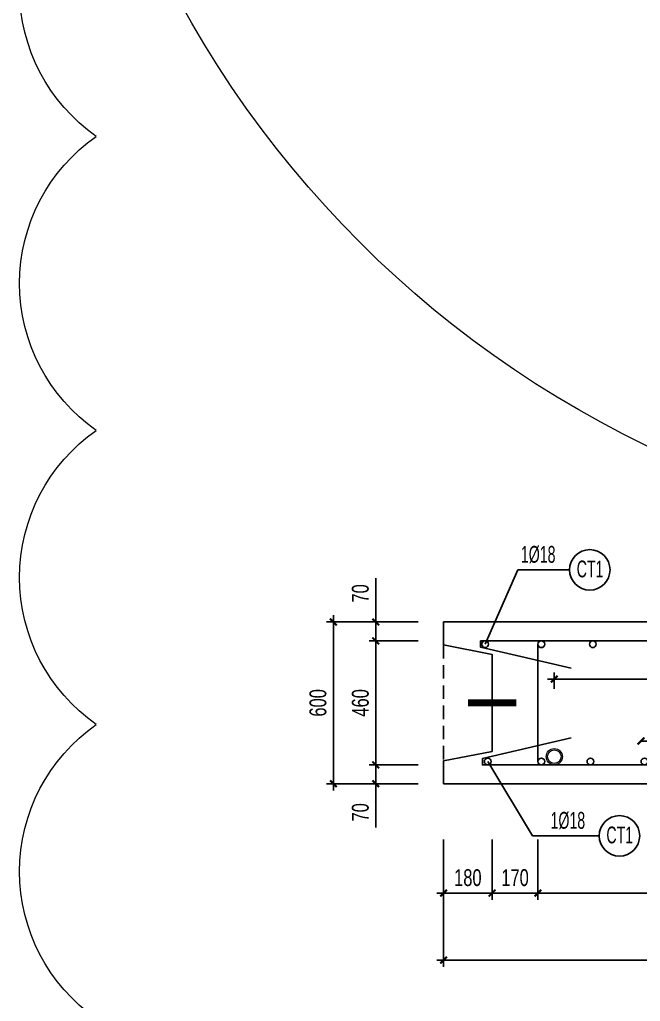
# Model space of a CAD drawing. Header units: millimetres. Extents: x -147841 to 368790, y -162721 to 84261.
# Drawn here: x 249969 to 252270, y -110092 to -106450 of the extents above; entities that cross this region are included whole.
import ezdxf
from ezdxf.enums import TextEntityAlignment as Align

# ---------------------------------------------------------------- set-up
doc = ezdxf.new("R2010")
doc.units = ezdxf.units.MM
doc.header["$LTSCALE"] = 1000
doc.header["$MEASUREMENT"] = 0
doc.header["$PDMODE"] = 1
doc.header["$PDSIZE"] = -10
doc.linetypes.add('DASHED', pattern=[0.75, 0.5, -0.25])
doc.layers.get('0').update_dxf_attribs({"linetype": 'CONTINUOUS', "lineweight": 18})
doc.layers.get('DEFPOINTS').update_dxf_attribs({"color": 5, "linetype": 'CONTINUOUS', "lineweight": 18})
doc.layers.add('0-THAY', color=7, linetype='CONTINUOUS', lineweight=18)
doc.layers.add('ccu11-Dim', color=8, linetype='CONTINUOUS', lineweight=18)
for name, color, linetype in [('ccu11-Khuat', 9, 'DASHED'), ('ccu11-Manh', 8, 'CONTINUOUS'), ('ccu11-Thep', 4, 'CONTINUOUS'), ('ccu11-Thepdai', 6, 'CONTINUOUS'), ('KC-Cotthep', 8, 'CONTINUOUS'), ('KC-Dim', 8, 'CONTINUOUS'), ('KC-Manh', 8, 'CONTINUOUS'), ('KC-Thay', 7, 'CONTINUOUS')]:
    doc.layers.add(name, color=color, linetype=linetype)
doc.styles.add('ARIAL', font='arial.ttf', dxfattribs={"width": 0.7})
doc.styles.add('ccu11-dim', font='vnsimli.shx', dxfattribs={"width": 0.65, "bigfont": 'bigfont.shx'})
doc.dimstyles.new('2.5-25', dxfattribs={"dimscale": 25, "dimtxt": 2.5, "dimasz": 1, "dimexe": 1, "dimexo": 2, "dimgap": 1, "dimtad": 1, "dimdec": 1, "dimrnd": 5, "dimdsep": 46, "dimtxsty": 'ARIAL', "dimblk": 'ARCHTICK', "dimcen": -1, "dimdle": 1, "dimclrd": 256, "dimclre": 256, "dimclrt": 3, "dimadec": 0, "dimazin": 2, "dimtfac": 0.1, "dimtdec": 1, "dimtmove": 0, "dimatfit": 1, "dimldrblk": 'ARCHTICK', "dimfxl": 1, "dimtvp": 0.833333, "dimtfill": 1, "dimtolj": 1, "dimtzin": 12, "dimarcsym": 0})
doc.dimstyles.new('ccu11-100x4', dxfattribs={"dimscale": 100, "dimtxt": 2.5, "dimasz": 1, "dimexe": 1, "dimexo": 2, "dimgap": 1, "dimtad": 1, "dimdec": 0, "dimlfac": 0.25, "dimdsep": 46, "dimtxsty": 'ccu11-dim', "dimblk": 'ARCHTICK', "dimcen": -1, "dimdle": 1, "dimclrd": 256, "dimclre": 256, "dimclrt": 31, "dimadec": 0, "dimazin": 2, "dimtfac": 0.1, "dimtdec": 0, "dimtmove": 0, "dimatfit": 1, "dimldrblk": 'ARCHTICK', "dimfxl": 1, "dimtvp": 0.833333, "dimtolj": 1, "dimtzin": 12, "dimarcsym": 0})

# ---------------------------------------------------------------- blocks, each defined once
blk = doc.blocks.new('_ARCHTICK')
at = {"color": 0, "linetype": 'ByBlock', "const_width": 0.3}
blk.add_lwpolyline([(-0.5, -0.5), (0.5, 0.5)], dxfattribs=at)
blk = doc.blocks.new('*D484')
at = {"layer": 'DEFPOINTS', "color": 0, "linetype": 'ByBlock', "ltscale": 30, "transparency": 16777216}
for p in [(251540.6, -109441.5), (251720.6, -109441.5), (251540.6, -109690.2)]:
    blk.add_point(p, dxfattribs=at)
at = {"layer": 'KC-Dim', "linetype": 'ByBlock', "lineweight": -2, "ltscale": 30, "transparency": 16777216}
for p, q in [((251540.6, -109491.5), (251540.6, -109715.2)), ((251720.6, -109491.5), (251720.6, -109715.2)), ((251745.6, -109690.2), (251515.6, -109690.2))]:
    blk.add_line(p, q, dxfattribs=at)
at = {"layer": 'KC-Dim', "linetype": 'ByBlock', "lineweight": -2, "ltscale": 30, "transparency": 16777216, "xscale": 25, "yscale": 25, "zscale": 25, "rotation": 180}
blk.add_blockref('_ARCHTICK', (251540.6, -109690.2), dxfattribs=at)
at = {"layer": 'KC-Dim', "linetype": 'ByBlock', "lineweight": -2, "ltscale": 30, "transparency": 16777216, "xscale": 25, "yscale": 25, "zscale": 25}
blk.add_blockref('_ARCHTICK', (251720.6, -109690.2), dxfattribs=at)
at = {"layer": 'KC-Dim', "color": 3, "linetype": 'ByBlock', "ltscale": 30, "transparency": 16777216, "insert": (251630.6, -109633.3), "char_height": 62.5, "attachment_point": 5, "style": 'ARIAL', "bg_fill": 3, "box_fill_scale": 1.25, "bg_fill_color": 256, "bg_fill_true_color": 13158600, "bg_fill_transparency": 0}
blk.add_mtext('\\A1;180', dxfattribs=at)
blk = doc.blocks.new('*D485')
at = {"layer": 'DEFPOINTS', "color": 0, "linetype": 'ByBlock', "ltscale": 30, "transparency": 16777216}
for p in [(251720.6, -109441.5), (251890.6, -109441.5), (251890.6, -109690.2)]:
    blk.add_point(p, dxfattribs=at)
at = {"layer": 'KC-Dim', "linetype": 'ByBlock', "lineweight": -2, "ltscale": 30, "transparency": 16777216}
for p, q in [((251720.6, -109491.5), (251720.6, -109715.2)), ((251890.6, -109491.5), (251890.6, -109715.2)), ((251695.6, -109690.2), (251915.6, -109690.2))]:
    blk.add_line(p, q, dxfattribs=at)
at = {"layer": 'KC-Dim', "linetype": 'ByBlock', "lineweight": -2, "ltscale": 30, "transparency": 16777216, "xscale": 25, "yscale": 25, "zscale": 25, "rotation": 180}
blk.add_blockref('_ARCHTICK', (251720.6, -109690.2), dxfattribs=at)
at = {"layer": 'KC-Dim', "linetype": 'ByBlock', "lineweight": -2, "ltscale": 30, "transparency": 16777216, "xscale": 25, "yscale": 25, "zscale": 25}
blk.add_blockref('_ARCHTICK', (251890.6, -109690.2), dxfattribs=at)
at = {"layer": 'KC-Dim', "color": 3, "linetype": 'ByBlock', "ltscale": 30, "transparency": 16777216, "insert": (251805.6, -109633.3), "char_height": 62.5, "attachment_point": 5, "style": 'ARIAL', "bg_fill": 3, "box_fill_scale": 1.25, "bg_fill_color": 256, "bg_fill_true_color": 13158600, "bg_fill_transparency": 0}
blk.add_mtext('\\A1;170', dxfattribs=at)
blk = doc.blocks.new('*D486')
at = {"layer": 'DEFPOINTS', "color": 0, "linetype": 'ByBlock', "ltscale": 30, "transparency": 16777216}
for p in [(251132, -108684.6), (251497, -108684.6), (251497, -109284.6)]:
    blk.add_point(p, dxfattribs=at)
at = {"layer": 'KC-Dim', "linetype": 'ByBlock', "lineweight": -2, "ltscale": 30, "transparency": 16777216}
for p, q in [((251132, -109309.6), (251132, -108659.6)), ((251447, -108684.6), (251107, -108684.6)), ((251447, -109284.6), (251107, -109284.6))]:
    blk.add_line(p, q, dxfattribs=at)
at = {"layer": 'KC-Dim', "linetype": 'ByBlock', "lineweight": -2, "ltscale": 30, "transparency": 16777216, "xscale": 25, "yscale": 25, "zscale": 25}
for p, rotation in [((251132, -108684.6), 90), ((251132, -109284.6), 270)]:
    blk.add_blockref('_ARCHTICK', p, dxfattribs=dict(at, rotation=rotation))
at = {"layer": 'KC-Dim', "color": 3, "linetype": 'ByBlock', "ltscale": 30, "transparency": 16777216, "insert": (251075.1, -108984.6), "char_height": 62.5, "attachment_point": 5, "rotation": 90, "style": 'ARIAL', "bg_fill": 3, "box_fill_scale": 1.25, "bg_fill_color": 256, "bg_fill_true_color": 13158600, "bg_fill_transparency": 0}
blk.add_mtext('\\A1;600', dxfattribs=at)
blk = doc.blocks.new('*D487')
at = {"layer": 'DEFPOINTS', "color": 0, "linetype": 'ByBlock', "ltscale": 30, "transparency": 16777216}
for p in [(251497, -108754.6), (251289.2, -109214.6), (251497, -109214.6)]:
    blk.add_point(p, dxfattribs=at)
at = {"layer": 'KC-Dim', "linetype": 'ByBlock', "lineweight": -2, "ltscale": 30, "transparency": 16777216}
for p, q in [((251289.2, -108729.6), (251289.2, -109239.6)), ((251447, -108754.6), (251264.2, -108754.6)), ((251447, -109214.6), (251264.2, -109214.6))]:
    blk.add_line(p, q, dxfattribs=at)
at = {"layer": 'KC-Dim', "linetype": 'ByBlock', "lineweight": -2, "ltscale": 30, "transparency": 16777216, "xscale": 25, "yscale": 25, "zscale": 25}
for p, rotation in [((251289.2, -108754.6), 90), ((251289.2, -109214.6), 270)]:
    blk.add_blockref('_ARCHTICK', p, dxfattribs=dict(at, rotation=rotation))
at = {"layer": 'KC-Dim', "color": 3, "linetype": 'ByBlock', "ltscale": 30, "transparency": 16777216, "insert": (251232.2, -108984.6), "char_height": 62.5, "attachment_point": 5, "rotation": 90, "style": 'ARIAL', "bg_fill": 3, "box_fill_scale": 1.25, "bg_fill_color": 256, "bg_fill_true_color": 13158600, "bg_fill_transparency": 0}
blk.add_mtext('\\A1;460', dxfattribs=at)
blk = doc.blocks.new('*D488')
at = {"layer": 'DEFPOINTS', "color": 0, "linetype": 'ByBlock', "ltscale": 30, "transparency": 16777216}
for p in [(251289.2, -108684.6), (251497, -108684.6), (251497, -108754.6)]:
    blk.add_point(p, dxfattribs=at)
at = {"layer": 'KC-Dim', "linetype": 'ByBlock', "lineweight": -2, "ltscale": 30, "transparency": 16777216}
for p, q in [((251289.2, -108684.6), (251289.2, -108522.4)), ((251447, -108684.6), (251264.2, -108684.6)), ((251289.2, -108754.6), (251289.2, -108684.6)), ((251447, -108754.6), (251264.2, -108754.6)), ((251289.2, -108754.6), (251289.2, -108779.6))]:
    blk.add_line(p, q, dxfattribs=at)
at = {"layer": 'KC-Dim', "linetype": 'ByBlock', "lineweight": -2, "ltscale": 30, "transparency": 16777216, "xscale": 25, "yscale": 25, "zscale": 25}
for p, rotation in [((251289.2, -108684.6), 270), ((251289.2, -108754.6), 90)]:
    blk.add_blockref('_ARCHTICK', p, dxfattribs=dict(at, rotation=rotation))
at = {"layer": 'KC-Dim', "color": 3, "linetype": 'ByBlock', "ltscale": 30, "transparency": 16777216, "insert": (251232.2, -108578.5), "char_height": 62.5, "attachment_point": 5, "rotation": 90, "style": 'ARIAL', "bg_fill": 3, "box_fill_scale": 1.25, "bg_fill_color": 256, "bg_fill_true_color": 13158600, "bg_fill_transparency": 0}
blk.add_mtext('\\A1;70', dxfattribs=at)
blk = doc.blocks.new('*D489')
at = {"layer": 'DEFPOINTS', "color": 0, "linetype": 'ByBlock', "ltscale": 30, "transparency": 16777216}
for p in [(251497, -109214.6), (251289.2, -109284.6), (251497, -109284.6)]:
    blk.add_point(p, dxfattribs=at)
at = {"layer": 'KC-Dim', "linetype": 'ByBlock', "lineweight": -2, "ltscale": 30, "transparency": 16777216}
for p, q in [((251447, -109214.6), (251264.2, -109214.6)), ((251289.2, -109214.6), (251289.2, -109189.6)), ((251289.2, -109214.6), (251289.2, -109284.6)), ((251447, -109284.6), (251264.2, -109284.6)), ((251289.2, -109284.6), (251289.2, -109446.7))]:
    blk.add_line(p, q, dxfattribs=at)
at = {"layer": 'KC-Dim', "linetype": 'ByBlock', "lineweight": -2, "ltscale": 30, "transparency": 16777216, "xscale": 25, "yscale": 25, "zscale": 25}
for p, rotation in [((251289.2, -109214.6), 270), ((251289.2, -109284.6), 90)]:
    blk.add_blockref('_ARCHTICK', p, dxfattribs=dict(at, rotation=rotation))
at = {"layer": 'KC-Dim', "color": 3, "linetype": 'ByBlock', "ltscale": 30, "transparency": 16777216, "insert": (251232.2, -109390.7), "char_height": 62.5, "attachment_point": 5, "rotation": 90, "style": 'ARIAL', "bg_fill": 3, "box_fill_scale": 1.25, "bg_fill_color": 256, "bg_fill_true_color": 13158600, "bg_fill_transparency": 0}
blk.add_mtext('\\A1;70', dxfattribs=at)
blk = doc.blocks.new('*D490')
at = {"layer": 'DEFPOINTS', "color": 0, "linetype": 'ByBlock', "ltscale": 30, "transparency": 16777216}
for p in [(251890.6, -109441.5), (257070.6, -109441.5), (257070.6, -109690.2)]:
    blk.add_point(p, dxfattribs=at)
at = {"layer": 'KC-Dim', "linetype": 'ByBlock', "lineweight": -2, "ltscale": 30, "transparency": 16777216}
for p, q in [((251890.6, -109491.5), (251890.6, -109715.2)), ((257070.6, -109491.5), (257070.6, -109715.2)), ((251865.6, -109690.2), (257095.6, -109690.2))]:
    blk.add_line(p, q, dxfattribs=at)
at = {"layer": 'KC-Dim', "linetype": 'ByBlock', "lineweight": -2, "ltscale": 30, "transparency": 16777216, "xscale": 25, "yscale": 25, "zscale": 25, "rotation": 180}
blk.add_blockref('_ARCHTICK', (251890.6, -109690.2), dxfattribs=at)
at = {"layer": 'KC-Dim', "linetype": 'ByBlock', "lineweight": -2, "ltscale": 30, "transparency": 16777216, "xscale": 25, "yscale": 25, "zscale": 25}
blk.add_blockref('_ARCHTICK', (257070.6, -109690.2), dxfattribs=at)
at = {"layer": 'KC-Dim', "color": 3, "linetype": 'ByBlock', "ltscale": 30, "transparency": 16777216, "insert": (254480.6, -109633.3), "char_height": 62.5, "attachment_point": 5, "style": 'ARIAL', "bg_fill": 3, "box_fill_scale": 1.25, "bg_fill_color": 256, "bg_fill_true_color": 13158600, "bg_fill_transparency": 0}
blk.add_mtext('\\A1;5180', dxfattribs=at)
blk = doc.blocks.new('*D491')
at = {"layer": 'DEFPOINTS', "color": 0, "linetype": 'ByBlock', "ltscale": 30, "transparency": 16777216}
for p in [(251540.6, -109441.5), (257140.6, -109441.5), (257140.6, -109938.8)]:
    blk.add_point(p, dxfattribs=at)
at = {"layer": 'KC-Dim', "linetype": 'ByBlock', "lineweight": -2, "ltscale": 30, "transparency": 16777216}
for p, q in [((251540.6, -109491.5), (251540.6, -109963.8)), ((257140.6, -109491.5), (257140.6, -109963.8)), ((251515.6, -109938.8), (257165.6, -109938.8))]:
    blk.add_line(p, q, dxfattribs=at)
at = {"layer": 'KC-Dim', "linetype": 'ByBlock', "lineweight": -2, "ltscale": 30, "transparency": 16777216, "xscale": 25, "yscale": 25, "zscale": 25, "rotation": 180}
blk.add_blockref('_ARCHTICK', (251540.6, -109938.8), dxfattribs=at)
at = {"layer": 'KC-Dim', "linetype": 'ByBlock', "lineweight": -2, "ltscale": 30, "transparency": 16777216, "xscale": 25, "yscale": 25, "zscale": 25}
blk.add_blockref('_ARCHTICK', (257140.6, -109938.8), dxfattribs=at)
at = {"layer": 'KC-Dim', "color": 3, "linetype": 'ByBlock', "ltscale": 30, "transparency": 16777216, "insert": (254340.6, -109881.8), "char_height": 62.5, "attachment_point": 5, "style": 'ARIAL', "bg_fill": 3, "box_fill_scale": 1.25, "bg_fill_color": 256, "bg_fill_true_color": 13158600, "bg_fill_transparency": 0}
blk.add_mtext('\\A1;5600', dxfattribs=at)
blk = doc.blocks.new('att_thep_2')
blk.add_circle((-300, 0), 300)
at = {"color": 3, "style": 'ARIAL', "width": 0.6}
blk.add_attdef('DK', text='', height=250, dxfattribs=at).set_placement((467, 105), align=Align.CENTER)
at = {"color": 31, "style": 'ARIAL', "width": 0.6}
blk.add_attdef('SH', text='', height=250, dxfattribs=at).set_placement((-281, -111), align=Align.CENTER)
at = {"color": 2, "style": 'ARIAL', "width": 0.6}
blk.add_attdef('KC', text='', height=250, dxfattribs=at).set_placement((472, -355), align=Align.CENTER)
blk = doc.blocks.new('*D1504')
at = {"layer": 'DEFPOINTS', "color": 0, "linetype": 'ByBlock', "ltscale": 30, "transparency": 16777216}
for p in [(222151.3, -97642), (222151.3, -97743.7), (220951.3, -97830)]:
    blk.add_point(p, dxfattribs=at)
at = {"layer": 'KC-Dim', "linetype": 'ByBlock', "lineweight": -2, "ltscale": 30, "transparency": 16777216}
for p, q in [((222151.3, -97692), (222151.3, -97768.7)), ((220926.3, -97743.7), (222176.3, -97743.7)), ((220951.3, -97780), (220951.3, -97718.7))]:
    blk.add_line(p, q, dxfattribs=at)
at = {"layer": 'KC-Dim', "linetype": 'ByBlock', "lineweight": -2, "ltscale": 30, "transparency": 16777216, "xscale": 25, "yscale": 25, "zscale": 25, "rotation": 180}
blk.add_blockref('_ARCHTICK', (220951.3, -97743.7), dxfattribs=at)
at = {"layer": 'KC-Dim', "linetype": 'ByBlock', "lineweight": -2, "ltscale": 30, "transparency": 16777216, "xscale": 25, "yscale": 25, "zscale": 25}
blk.add_blockref('_ARCHTICK', (222151.3, -97743.7), dxfattribs=at)
at = {"layer": 'KC-Dim', "color": 3, "linetype": 'ByBlock', "ltscale": 30, "transparency": 16777216, "insert": (221551.3, -97686.8), "char_height": 62.5, "attachment_point": 5, "style": 'ARIAL', "bg_fill": 3, "box_fill_scale": 1.25, "bg_fill_color": 256, "bg_fill_true_color": 13158600, "bg_fill_transparency": 0}
blk.add_mtext('\\A1;1200', dxfattribs=at)
blk = doc.blocks.new('*D1505')
at = {"layer": 'DEFPOINTS', "color": 0, "linetype": 'ByBlock', "ltscale": 30, "transparency": 16777216}
for p in [(222151.3, -97642), (223346.3, -97743.7), (223346.3, -97833.7)]:
    blk.add_point(p, dxfattribs=at)
at = {"layer": 'KC-Dim', "linetype": 'ByBlock', "lineweight": -2, "ltscale": 30, "transparency": 16777216}
for p, q in [((222151.3, -97692), (222151.3, -97768.7)), ((222126.3, -97743.7), (223371.3, -97743.7)), ((223346.3, -97783.7), (223346.3, -97718.7))]:
    blk.add_line(p, q, dxfattribs=at)
at = {"layer": 'KC-Dim', "linetype": 'ByBlock', "lineweight": -2, "ltscale": 30, "transparency": 16777216, "xscale": 25, "yscale": 25, "zscale": 25, "rotation": 180}
blk.add_blockref('_ARCHTICK', (222151.3, -97743.7), dxfattribs=at)
at = {"layer": 'KC-Dim', "linetype": 'ByBlock', "lineweight": -2, "ltscale": 30, "transparency": 16777216, "xscale": 25, "yscale": 25, "zscale": 25}
blk.add_blockref('_ARCHTICK', (223346.3, -97743.7), dxfattribs=at)
at = {"layer": 'KC-Dim', "color": 3, "linetype": 'ByBlock', "ltscale": 30, "transparency": 16777216, "insert": (222748.8, -97686.8), "char_height": 62.5, "attachment_point": 5, "style": 'ARIAL', "bg_fill": 3, "box_fill_scale": 1.25, "bg_fill_color": 256, "bg_fill_true_color": 13158600, "bg_fill_transparency": 0}
blk.add_mtext('\\A1;1195', dxfattribs=at)
blk = doc.blocks.new('*D1506')
at = {"layer": 'DEFPOINTS', "color": 0, "linetype": 'ByBlock', "ltscale": 30, "transparency": 16777216}
for p in [(224541.3, -97642), (224541.3, -97743.7), (223346.3, -97833.7)]:
    blk.add_point(p, dxfattribs=at)
at = {"layer": 'KC-Dim', "linetype": 'ByBlock', "lineweight": -2, "ltscale": 30, "transparency": 16777216}
for p, q in [((224541.3, -97692), (224541.3, -97768.7)), ((223321.3, -97743.7), (224566.3, -97743.7)), ((223346.3, -97783.7), (223346.3, -97718.7))]:
    blk.add_line(p, q, dxfattribs=at)
at = {"layer": 'KC-Dim', "linetype": 'ByBlock', "lineweight": -2, "ltscale": 30, "transparency": 16777216, "xscale": 25, "yscale": 25, "zscale": 25, "rotation": 180}
blk.add_blockref('_ARCHTICK', (223346.3, -97743.7), dxfattribs=at)
at = {"layer": 'KC-Dim', "linetype": 'ByBlock', "lineweight": -2, "ltscale": 30, "transparency": 16777216, "xscale": 25, "yscale": 25, "zscale": 25}
blk.add_blockref('_ARCHTICK', (224541.3, -97743.7), dxfattribs=at)
at = {"layer": 'KC-Dim', "color": 3, "linetype": 'ByBlock', "ltscale": 30, "transparency": 16777216, "insert": (223943.8, -97686.8), "char_height": 62.5, "attachment_point": 5, "style": 'ARIAL', "bg_fill": 3, "box_fill_scale": 1.25, "bg_fill_color": 256, "bg_fill_true_color": 13158600, "bg_fill_transparency": 0}
blk.add_mtext('\\A1;1195', dxfattribs=at)
blk = doc.blocks.new('*D1507')
at = {"layer": 'DEFPOINTS', "color": 0, "linetype": 'ByBlock', "ltscale": 30, "transparency": 16777216}
for p in [(224541.3, -97642), (225941.3, -97743.7), (225941.3, -97833.7)]:
    blk.add_point(p, dxfattribs=at)
at = {"layer": 'KC-Dim', "linetype": 'ByBlock', "lineweight": -2, "ltscale": 30, "transparency": 16777216}
for p, q in [((224541.3, -97692), (224541.3, -97768.7)), ((224516.3, -97743.7), (225966.3, -97743.7)), ((225941.3, -97783.7), (225941.3, -97718.7))]:
    blk.add_line(p, q, dxfattribs=at)
at = {"layer": 'KC-Dim', "linetype": 'ByBlock', "lineweight": -2, "ltscale": 30, "transparency": 16777216, "xscale": 25, "yscale": 25, "zscale": 25, "rotation": 180}
blk.add_blockref('_ARCHTICK', (224541.3, -97743.7), dxfattribs=at)
at = {"layer": 'KC-Dim', "linetype": 'ByBlock', "lineweight": -2, "ltscale": 30, "transparency": 16777216, "xscale": 25, "yscale": 25, "zscale": 25}
blk.add_blockref('_ARCHTICK', (225941.3, -97743.7), dxfattribs=at)
at = {"layer": 'KC-Dim', "color": 3, "linetype": 'ByBlock', "ltscale": 30, "transparency": 16777216, "insert": (225241.3, -97686.8), "char_height": 62.5, "attachment_point": 5, "style": 'ARIAL', "bg_fill": 3, "box_fill_scale": 1.25, "bg_fill_color": 256, "bg_fill_true_color": 13158600, "bg_fill_transparency": 0}
blk.add_mtext('\\A1;1400', dxfattribs=at)
blk = doc.blocks.new('A$C260038B3')
at = {"layer": '0-THAY', "linetype": 'Continuous'}
for radius in [120, 100]:
    blk.add_circle((0, 0), radius, dxfattribs=at)
blk = doc.blocks.new('*U476')
at = {"layer": 'ccu11-Thep'}
blk.add_circle((0, 0), 12.5, dxfattribs=at)
blk = doc.blocks.new('*U477')
at = {"layer": 'KC-Dim', "color": 0, "linetype": 'ByBlock', "lineweight": -2, "transparency": 16777216}
for p in [(0, 0), (200, 0), (400, 0), (600, 0), (800, 0), (1000, 0), (1200, 0), (1400, 0), (1600, 0), (1800, 0), (2000, 0), (2200, 0), (2400, 0), (2600, 0), (2800, 0), (3000, 0), (3200, 0), (3400, 0), (3600, 0), (3800, 0), (4000, 0), (4200, 0), (4400, 0), (4600, 0), (4800, 0)]:
    blk.add_blockref('*U476', p, dxfattribs=at)
blk = doc.blocks.new('saw6-56')
at = {"layer": 'ccu11-Dim', "ltscale": 3000, "xscale": 0.25, "yscale": 0.25, "zscale": 0.25}
for p in [(220951.28, -98031.45), (223346.28, -98027.45), (225941.28, -98031.74)]:
    blk.add_blockref('A$C260038B3', p, dxfattribs=at)
at = {"layer": 'KC-Dim', "linetype": 'ByBlock', "ltscale": 30}
dim = blk.add_linear_dim(base=(222151.28, -97743.7), p1=(220951.28, -97829.95), p2=(222151.28, -97642.01), dimstyle='2.5-25', dxfattribs=at)
dim.commit()
dim.dimension.update_dxf_attribs({"geometry": '*D1504', "text_midpoint": (221551.28, -97686.79)})
dim = blk.add_linear_dim(base=(223346.28, -97743.7), p1=(222151.28, -97642.01), p2=(223346.28, -97833.73), dimstyle='2.5-25', dxfattribs=at)
dim.commit()
dim.dimension.update_dxf_attribs({"geometry": '*D1505', "text_midpoint": (222748.78, -97686.79)})
at = {"layer": 'ccu11-Dim', "ltscale": 3000, "xscale": 0.25, "yscale": 0.25, "zscale": 0.25}
blk.add_blockref('A$C260038B3', (222151.28, -97631.73), dxfattribs=at)
at = {"layer": 'KC-Dim', "linetype": 'ByBlock', "ltscale": 30}
dim = blk.add_linear_dim(base=(224541.28, -97743.7), p1=(223346.28, -97833.73), p2=(224541.28, -97642.01), dimstyle='2.5-25', dxfattribs=at)
dim.commit()
dim.dimension.update_dxf_attribs({"geometry": '*D1506', "text_midpoint": (223943.78, -97686.79)})
dim = blk.add_linear_dim(base=(225941.28, -97743.7), p1=(224541.28, -97642.01), p2=(225941.28, -97833.72), dimstyle='2.5-25', dxfattribs=at)
dim.commit()
dim.dimension.update_dxf_attribs({"geometry": '*D1507', "text_midpoint": (225241.28, -97686.79)})
at = {"layer": 'ccu11-Dim', "ltscale": 3000, "xscale": 0.25, "yscale": 0.25, "zscale": 0.25}
blk.add_blockref('A$C260038B3', (224541.28, -97631.73), dxfattribs=at)

msp = doc.modelspace()

# ---------------------------------------------------------------- linework, layer by layer
at = {"layer": 'ccu11-Khuat', "ltscale": 0.1}
msp.add_line((251540.59, -108769.58), (251540.59, -109199.58), dxfattribs=at)
at = {"layer": 'ccu11-Thep', "const_width": 25}
msp.add_lwpolyline([(251810.59, -108984.58), (251630.59, -108984.58)], dxfattribs=at)
at = {"layer": 'ccu11-Thep'}
for centre in [(251694.87, -108767.08), (251903.09, -108767.08), (251704.42, -109202.08), (251903.09, -109202.08)]:
    msp.add_circle(centre, 12.5, dxfattribs=at)
at = {"layer": 'ccu11-Thepdai', "flags": 128}
msp.add_lwpolyline([(251921.64, -108754.58), (251677.73, -108754.58), (251677.73, -108778.24), (252013.36, -108855.44)], dxfattribs=at)
at = {"layer": 'ccu11-Thepdai'}
msp.add_lwpolyline([(251903.09, -109214.58), (254685.09, -109214.58, 0.4142136), (254697.59, -109202.08), (254697.59, -108767.08, 0.4142136), (254685.09, -108754.58), (251903.09, -108754.58, 0.4142136), (251890.59, -108767.08), (251890.59, -109202.08, 0.4142136)], format="xyb", close=True, dxfattribs=at)
at = {"layer": 'DEFPOINTS', "ltscale": 3000}
msp.add_circle((253972.59, -104532.81), 3879.12, dxfattribs=at)
at = {"layer": 'KC-Thay', "flags": 128}
msp.add_lwpolyline([(254340.59, -109284.58), (251540.59, -109284.58), (251540.59, -109199.58), (251720.59, -109164.58), (251720.59, -108804.58), (251540.59, -108769.58), (251540.59, -108684.58), (254040.59, -108684.58), (254040.59, -106484.58), (254125.59, -106484.58), (254160.59, -106664.58), (254520.59, -106664.58), (254555.59, -106484.58), (254640.59, -106484.58), (254640.59, -108684.58), (257140.59, -108684.58), (257140.59, -108769.58), (257320.59, -108804.58), (257320.59, -109164.58), (257140.59, -109199.58), (257140.59, -109284.58), (254040.59, -109284.58)], dxfattribs=at)

# ---------------------------------------------------------------- block references
at = {"layer": 'KC-Cotthep'}
ref = msp.add_blockref('att_thep_2', (252007.66, -108491.21), dxfattribs=dict(at, xscale=-0.25, yscale=0.25, zscale=0.25))
ref.add_attrib('DK', '1%%C18', dxfattribs={"layer": '0', "color": 15, "height": 62.5, "style": 'ARIAL', "width": 0.6}).set_placement((251891.4, -108464.86), align=Align.CENTER)
ref.add_attrib('SH', 'CT1', dxfattribs={"layer": '0', "color": 31, "height": 62.5, "style": 'ARIAL', "width": 0.6}).set_placement((252083.69, -108519.08), align=Align.CENTER)

# ---------------------------------------------------------------- dimensions: what is measured, and where the dimension line sits
at = {"layer": 'KC-Dim', "linetype": 'ByBlock', "ltscale": 30}
dim = msp.add_linear_dim(base=(251132, -108684.58), p1=(251497, -109284.58), p2=(251497, -108684.58), angle=90, dimstyle='2.5-25', dxfattribs=at)
dim.commit()
dim.dimension.update_dxf_attribs({"geometry": '*D486', "text_midpoint": (251075.09, -108984.58)})
dim = msp.add_linear_dim(base=(251540.59, -109690.2), p1=(251720.59, -109441.49), p2=(251540.59, -109441.49), angle=180, dimstyle='2.5-25', dxfattribs=at)
dim.commit()
dim.dimension.update_dxf_attribs({"geometry": '*D484', "text_midpoint": (251630.59, -109690.2), "dimtype": 160})

# ---------------------------------------------------------------- leaders
at = {"layer": 'ccu11-Manh', "ltscale": 10}
msp.add_leader([(251694.87, -108767.08), (251815.86, -108491.21), (252007.7, -108491.21)], dimstyle='ccu11-100x4', override={"dimgap": 1, "dimtad": 0, "dimldrblk": 'None'}, dxfattribs=at)

# ---------------------------------------------------------------- next in the draw order: dimensions: what is measured, and where the dimension line sits
at = {"layer": 'KC-Dim', "linetype": 'ByBlock', "ltscale": 30}
dim = msp.add_linear_dim(base=(251289.16, -109214.58), p1=(251497, -108754.58), p2=(251497, -109214.58), angle=90, dimstyle='2.5-25', dxfattribs=at)
dim.commit()
dim.dimension.update_dxf_attribs({"geometry": '*D487', "text_midpoint": (251232.24, -108984.58)})
dim = msp.add_linear_dim(base=(251890.59, -109690.2), p1=(251720.59, -109441.49), p2=(251890.59, -109441.49), dimstyle='2.5-25', dxfattribs=at)
dim.commit()
dim.dimension.update_dxf_attribs({"geometry": '*D485', "text_midpoint": (251805.59, -109690.2), "dimtype": 160})

# ---------------------------------------------------------------- next in the draw order: dimensions: what is measured, and where the dimension line sits
for base, p1, p2, picture, middle in [((251289.16, -108684.58), (251497, -108754.58), (251497, -108684.58), '*D488', (251232.24, -108578.5)), ((251289.16, -109284.58), (251497, -109214.58), (251497, -109284.58), '*D489', (251232.24, -109390.66))]:
    dim = msp.add_linear_dim(base=base, p1=p1, p2=p2, angle=90, dimstyle='2.5-25', dxfattribs=at)
    dim.commit()
    dim.dimension.update_dxf_attribs({"geometry": picture, "text_midpoint": middle})
dim = msp.add_linear_dim(base=(257070.59, -109690.2), p1=(251890.59, -109441.49), p2=(257070.59, -109441.49), dimstyle='2.5-25', dxfattribs=at)
dim.commit()
dim.dimension.update_dxf_attribs({"geometry": '*D490', "text_midpoint": (254480.59, -109633.29)})

# ---------------------------------------------------------------- next in the draw order: dimensions: what is measured, and where the dimension line sits
dim = msp.add_linear_dim(base=(257140.59, -109938.75), p1=(251540.59, -109441.49), p2=(257140.59, -109441.49), dimstyle='2.5-25', dxfattribs=at)
dim.commit()
dim.dimension.update_dxf_attribs({"geometry": '*D491', "text_midpoint": (254340.59, -109881.84)})

# ---------------------------------------------------------------- next in the draw order: block references
at = {"layer": 'KC-Cotthep'}
ref = msp.add_blockref('att_thep_2', (252117.7, -109477.96), dxfattribs=dict(at, xscale=-0.25, yscale=0.25, zscale=0.25))
ref.add_attrib('DK', '1%%C18', dxfattribs={"layer": '0', "color": 15, "height": 62.5, "style": 'ARIAL', "width": 0.6}).set_placement((252001.43, -109451.6), align=Align.CENTER)
ref.add_attrib('SH', 'CT1', dxfattribs={"layer": '0', "color": 31, "height": 62.5, "style": 'ARIAL', "width": 0.6}).set_placement((252193.72, -109505.83), align=Align.CENTER)

# ---------------------------------------------------------------- next in the draw order: leaders
at = {"layer": 'ccu11-Manh', "ltscale": 3000}
msp.add_leader([(252272.59, -109126.29), (252551.48, -109126.29), (252551.48, -109477.96)], dimstyle='ccu11-100x4', override={"dimasz": 0.25, "dimtad": 0}, dxfattribs=at)
at = {"layer": 'ccu11-Manh', "ltscale": 10}
msp.add_leader([(251704.42, -109202.08), (251870.05, -109477.96), (252117.66, -109477.96)], dimstyle='ccu11-100x4', override={"dimgap": 1, "dimtad": 0, "dimldrblk": 'None'}, dxfattribs=at)

# ---------------------------------------------------------------- next in the draw order: block references
at = {"layer": 'KC-Manh'}
msp.add_blockref('saw6-56', (30999.77, -11152.84), dxfattribs=at)

# ---------------------------------------------------------------- next in the draw order: linework, layer by layer
at = {"layer": 'ccu11-Thep'}
msp.add_circle((252094.17, -108767.08), 12.5, dxfattribs=at)
at = {"layer": 'ccu11-Thepdai', "flags": 128}
msp.add_lwpolyline([(252002.13, -109214.58), (251684.47, -109214.58), (251684.47, -109191.37), (252013.36, -109113.73)], dxfattribs=at)
at = {"layer": 'DEFPOINTS', "color": 1, "flags": 128}
msp.add_lwpolyline([(259627.47, -116054.78, -0.5205671), (258536.51, -116054.78, -0.5205671), (257445.54, -116054.78, -0.5205671), (256354.58, -116054.78, -0.5205671), (255263.62, -116054.78, -0.5205671), (254172.65, -116054.78, -0.5205671), (253081.69, -116054.78, -0.5205671), (251990.73, -116054.78, -0.5205671), (250899.77, -116054.78, -0.5205671), (250252.92, -115610.66, -0.5205671), (250252.92, -114519.7, -0.5205671), (250252.92, -113428.74, -0.5205671), (250252.92, -112337.77, -0.5205671), (250252.92, -111246.81, -0.5205671), (250252.92, -110155.85, -0.5205671), (250252.92, -109064.88, -0.5205671), (250252.92, -107973.92, -0.5205671), (250252.92, -106882.96, -0.5205671), (250252.92, -105792, -0.5205671), (250252.92, -104701.03, -0.5205671), (250252.92, -103610.07, -0.5205671), (250252.92, -102519.11, -0.5205671)], format="xyb", dxfattribs=at)

# ---------------------------------------------------------------- next in the draw order: block references
at = {"layer": 'KC-Dim'}
msp.add_blockref('*U477', (252085.09, -109202.08), dxfattribs=at)

doc.saveas('drawing.dxf')
